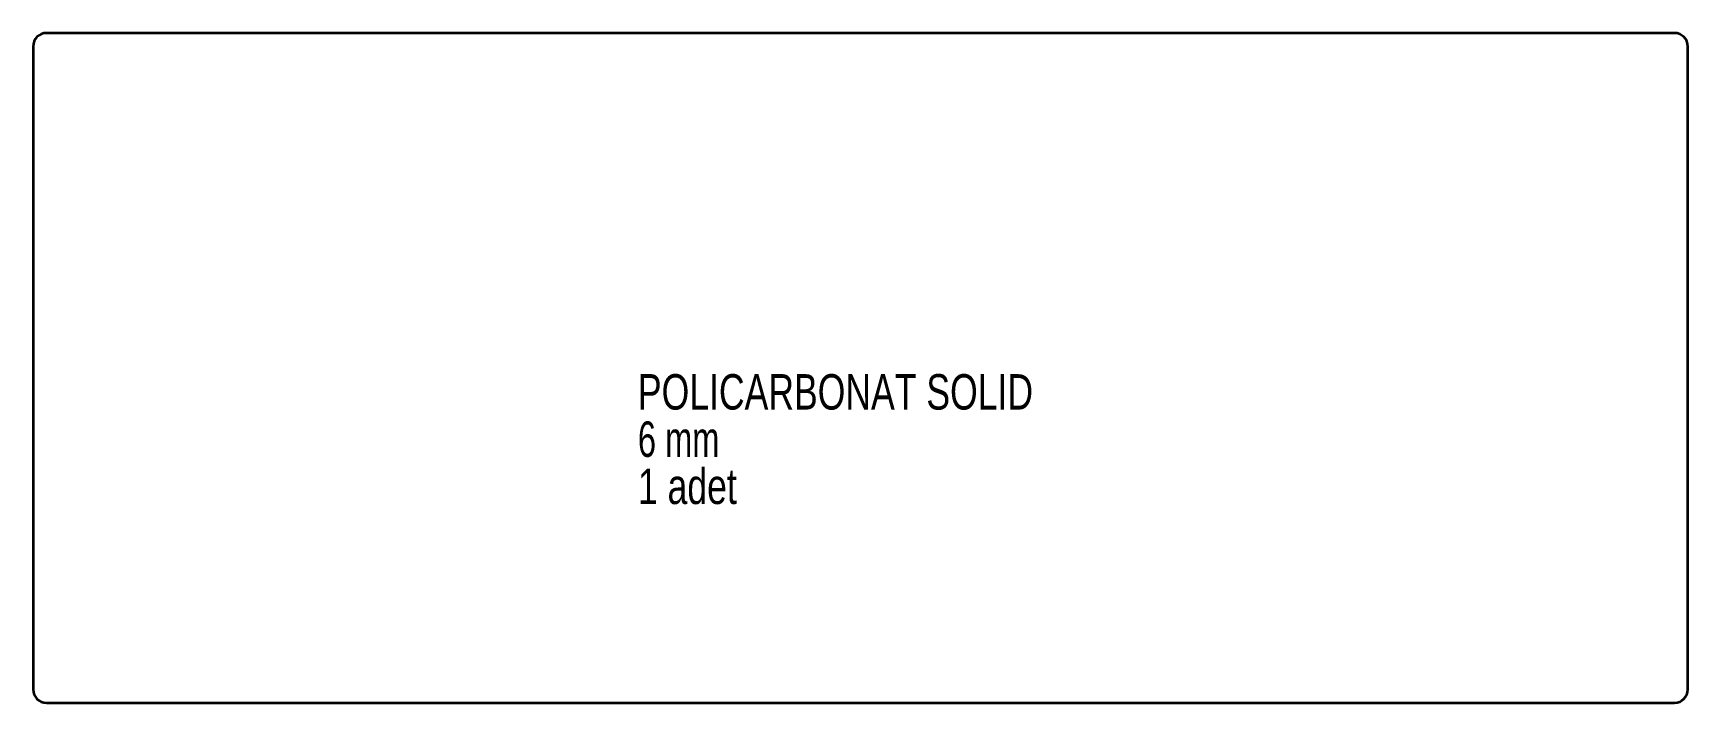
# Model space of a CAD drawing. Header units: millimetres. Extents: x -428 to 807, y -108 to 392.
import ezdxf

# ---------------------------------------------------------------- set-up
doc = ezdxf.new("R2010")
doc.units = ezdxf.units.MM
doc.styles.add('SLDTEXTSTYLE0', font='TXT', dxfattribs={"width": 0.75})
doc.styles.add('SLDTEXTSTYLE1', font='TXT', dxfattribs={"width": 0.6875})

# ---------------------------------------------------------------- blocks, each defined once
blk = doc.blocks.new('SW_NOTE_0')
at = {"color": 0, "linetype": 'Continuous', "lineweight": 0, "attachment_point": 1}
for s, insert, char_height, style in [('POLICARBONAT SOLID', (0, 34.1), 26.458, 'SLDTEXTSTYLE0'), ('6 mm', (0, -1.2), 26.46, 'SLDTEXTSTYLE1'), ('1 adet', (0, -36.4), 26.46, 'SLDTEXTSTYLE0')]:
    blk.add_mtext(s, dxfattribs=dict(at, insert=insert, char_height=char_height, style=style))

msp = doc.modelspace()

# ---------------------------------------------------------------- linework, layer by layer
at = {"color": 7, "linetype": 'Continuous', "lineweight": 35}
for p, q in [((796.5, 391.8), (-418.5, 391.8)), ((-428.5, 381.8), (-428.5, -98.2)), ((806.5, -98.2), (806.5, 381.8)), ((-418.5, -108.2), (796.5, -108.2))]:
    msp.add_line(p, q, dxfattribs=at)
for centre, start, end in [((-418.5, 381.8), 90, 180), ((796.5, 381.8), 0, 90), ((-418.5, -98.2), 180, 270), ((796.5, -98.2), 270, 0)]:
    msp.add_arc(centre, 10, start, end, dxfattribs=at)

# ---------------------------------------------------------------- block references
at = {"color": 7, "linetype": 'Continuous', "lineweight": 0}
msp.add_blockref('SW_NOTE_0', (22.9, 103.1), dxfattribs=at)

doc.saveas('drawing.dxf')
